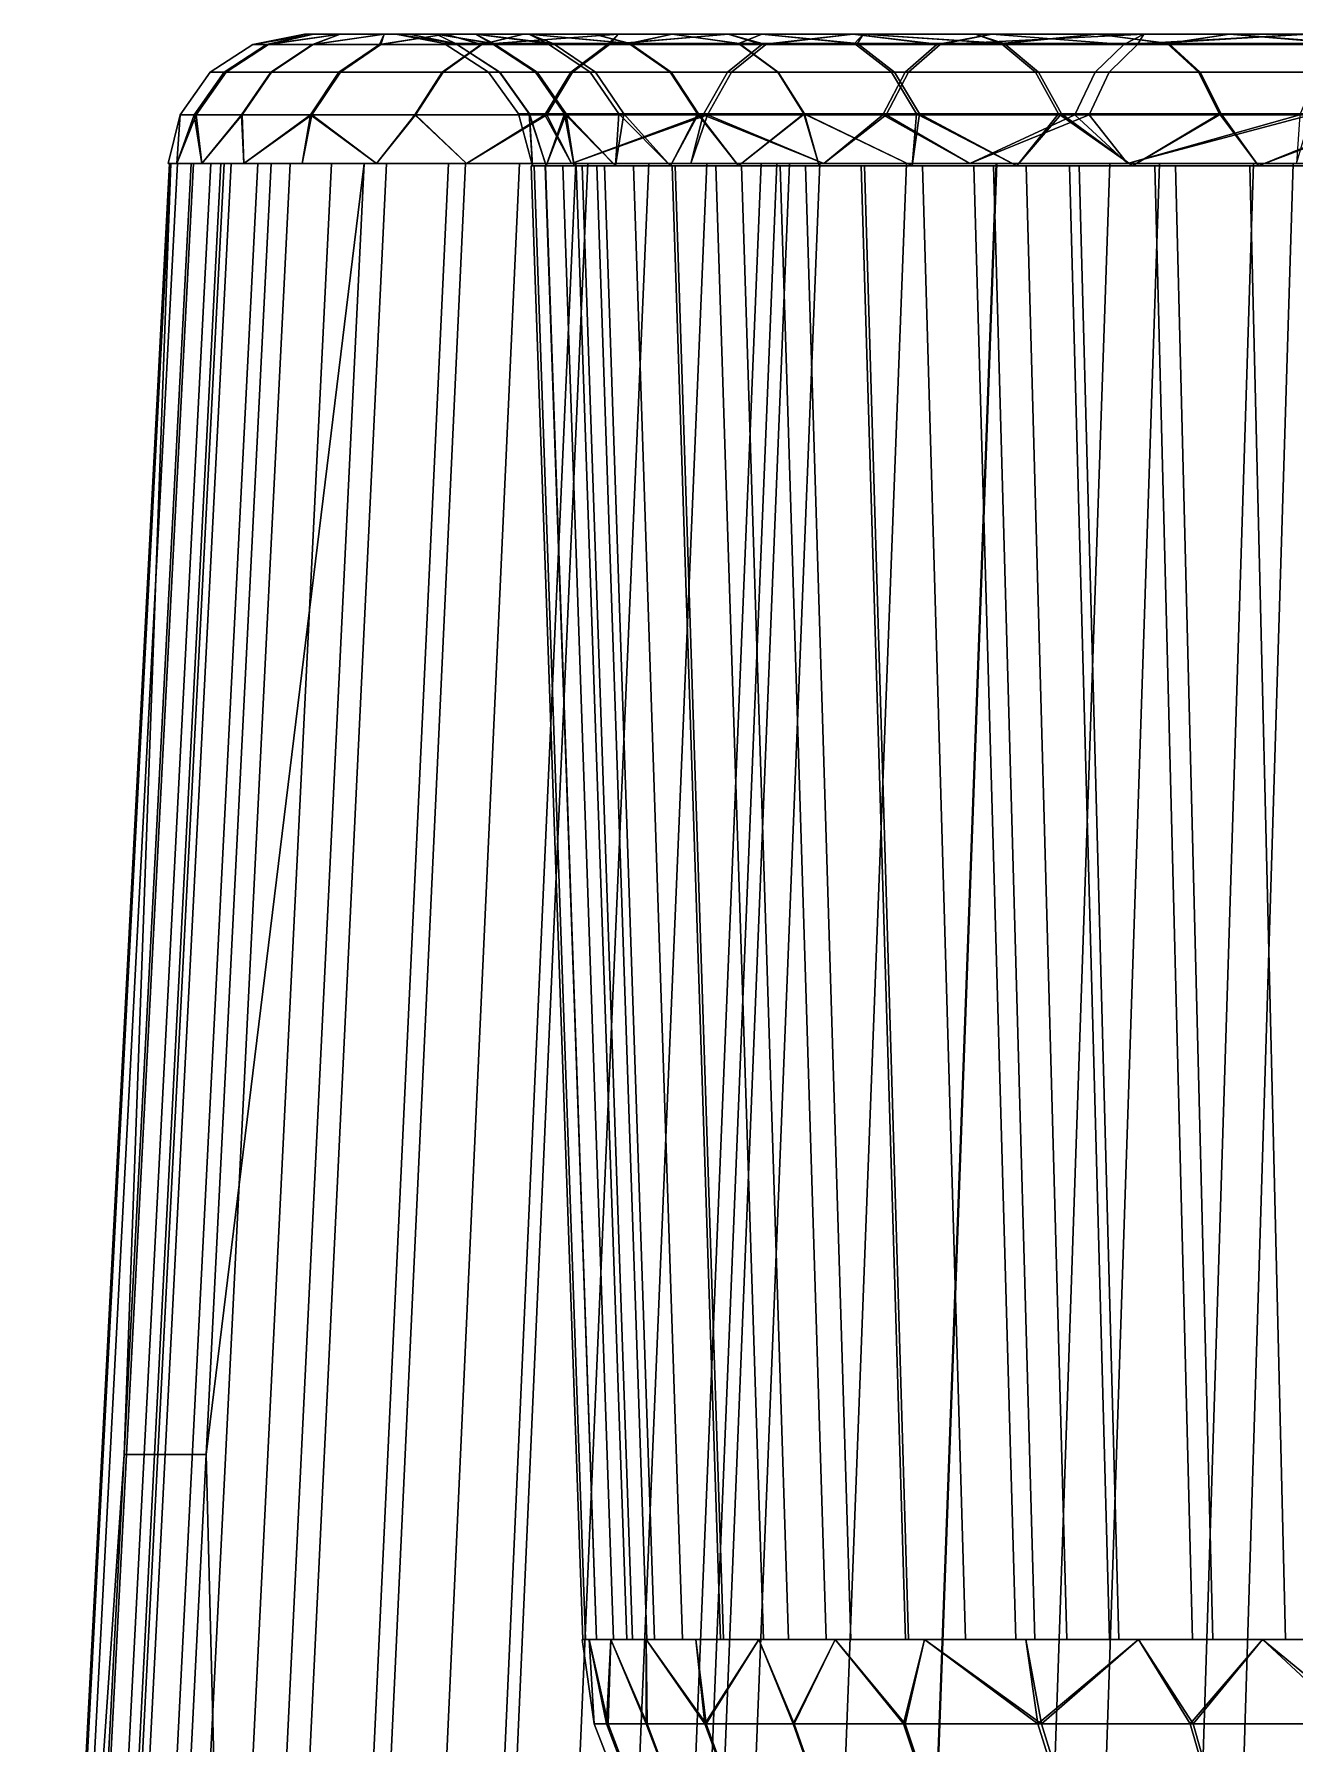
# Model space of a CAD drawing. Extents: x -14.7 to 14.7, y -21.5 to 0.1.
# Drawn here: x -14.72 to -8.26, y -15.63 to -6.87 of the extents above; entities that cross this region are included whole.
import ezdxf

# ---------------------------------------------------------------- set-up
doc = ezdxf.new("R2010")
doc.units = 0
doc.header["$MEASUREMENT"] = 0
doc.layers.add('IGES LEVEL 0', color=9, linetype='CONTINUOUS')

msp = doc.modelspace()

# ---------------------------------------------------------------- linework, layer by layer
at = {"layer": 'IGES LEVEL 0'}
for points in [[(-13.6017, -6.9206, 0.0136), (-13.8201, -7.0627, 0.0138), (-13.7382, -7.0627, 1.5022), (-13.5211, -6.9206, 1.4785)], [(-13.531, -6.9206, -1.3844), (-13.7483, -7.0627, -1.4067), (-13.8201, -7.0627, 0.0138), (-13.6017, -6.9206, 0.0136)], [(-13.2956, -6.9206, -2.8694), (-13.509, -7.0627, -2.9154), (-13.7483, -7.0627, -1.4067), (-13.531, -6.9206, -1.3844)], [(-13.5211, -6.9206, 1.4785), (-13.7382, -7.0627, 1.5022), (-13.5049, -7.0627, 2.9346), (-13.2915, -6.9206, 2.8882)], [(-13.2902, -6.8681, 1.1013), (-13.3357, -6.8681), (-13.6017, -6.9206, 0.0136)], [(-13.3357, -6.8681), (-13.2902, -6.8681, -1.1013), (-13.6017, -6.9206, 0.0136)], [(-13.6017, -6.9206, 0.0136), (-13.5211, -6.9206, 1.4785), (-13.2902, -6.8681, 1.1013)], [(-13.531, -6.9206, -1.3844), (-13.6017, -6.9206, 0.0136), (-13.2902, -6.8681, -1.1013)], [(-13.2902, -6.8681, -1.1013), (-13.1538, -6.8681, -2.195), (-13.531, -6.9206, -1.3844)], [(-13.2956, -6.9206, -2.8694), (-13.531, -6.9206, -1.3844), (-13.1538, -6.8681, -2.195)], [(-13.1538, -6.8681, 2.195), (-13.2902, -6.8681, 1.1013), (-13.5211, -6.9206, 1.4785)], [(-13.5211, -6.9206, 1.4785), (-13.2915, -6.9206, 2.8882), (-13.1538, -6.8681, 2.195)], [(-12.9515, -6.9206, -4.1549), (-13.1595, -7.0627, -4.2216), (-13.509, -7.0627, -2.9154), (-13.2956, -6.9206, -2.8694)], [(-13.2915, -6.9206, 2.8882), (-13.5049, -7.0627, 2.9346), (-13.1518, -7.0627, 4.2454), (-12.944, -6.9206, 4.1783)], [(-13.0014, -6.8681, 2.9675), (-13.2984, -6.8681, 0.9966), (-12.84, -6.8681, 0.9622)], [(-13.2984, -6.8681, 0.9966), (-13.2984, -6.8681, -0.9966), (-12.84, -6.8681, -0.9622)], [(-13.2984, -6.8681, -0.9966), (-13.0014, -6.8681, -2.9675), (-12.84, -6.8681, -0.9622)], [(-12.84, -6.8681, -0.9622), (-12.84, -6.8681, 0.9622), (-13.2984, -6.8681, 0.9966)], [(-13.1538, -6.8681, -2.195), (-12.9277, -6.8681, -3.2737), (-13.2956, -6.9206, -2.8694)], [(-12.9515, -6.9206, -4.1549), (-13.2956, -6.9206, -2.8694), (-12.9277, -6.8681, -3.2737)], [(-12.9277, -6.8681, 3.2737), (-13.1538, -6.8681, 2.195), (-13.2915, -6.9206, 2.8882)], [(-13.2915, -6.9206, 2.8882), (-12.944, -6.9206, 4.1783), (-12.9277, -6.8681, 3.2737)], [(-12.4262, -6.9206, -5.5311), (-12.6258, -7.0627, -5.6199), (-13.1595, -7.0627, -4.2216), (-12.9515, -6.9206, -4.1549)], [(-12.944, -6.9206, 4.1783), (-13.1518, -7.0627, 4.2454), (-12.6305, -7.0627, 5.6094), (-12.4309, -6.9206, 5.5207)], [(-12.4139, -6.8681, 4.8721), (-13.0014, -6.8681, 2.9675), (-12.5532, -6.8681, 2.8652)], [(-13.0014, -6.8681, -2.9675), (-12.4139, -6.8681, -4.8721), (-12.5532, -6.8681, -2.8652)], [(-12.5532, -6.8681, -2.8652), (-12.84, -6.8681, -0.9622), (-13.0014, -6.8681, -2.9675)], [(-12.84, -6.8681, 0.9622), (-12.5532, -6.8681, 2.8652), (-13.0014, -6.8681, 2.9675)], [(-12.9277, -6.8681, -3.2737), (-12.6132, -6.8681, -4.3301), (-12.9515, -6.9206, -4.1549)], [(-12.4262, -6.9206, -5.5311), (-12.9515, -6.9206, -4.1549), (-12.6132, -6.8681, -4.3301)], [(-12.6132, -6.8681, 4.3301), (-12.9277, -6.8681, 3.2737), (-12.944, -6.9206, 4.1783)], [(-12.944, -6.9206, 4.1783), (-12.4309, -6.9206, 5.5207), (-12.6132, -6.8681, 4.3301)], [(-12.7987, -6.8681, -1.4083), (-12.8674, -6.8681, -0.4703), (-12.5618, -6.9166, -1.2098)], [(-12.8674, -6.8681, -0.4703), (-12.8674, -6.8681, 0.4703), (-12.6199, -6.9166, 0.0448)], [(-12.8674, -6.8681, 0.4703), (-12.7987, -6.8681, 1.4083), (-12.5621, -6.9166, 1.2064)], [(-12.5621, -6.9166, 1.2064), (-12.6199, -6.9166, 0.0448), (-12.8674, -6.8681, 0.4703)], [(-12.6199, -6.9166, 0.0448), (-12.5618, -6.9166, -1.2098), (-12.8674, -6.8681, -0.4703)], [(-12.6618, -6.8681, -2.3388), (-12.7987, -6.8681, -1.4083), (-12.5618, -6.9166, -1.2098)], [(-12.7987, -6.8681, 1.4083), (-12.6618, -6.8681, 2.3388), (-12.5621, -6.9166, 1.2064)], [(-12.4573, -6.8681, -3.2568), (-12.6618, -6.8681, -2.3388), (-12.3669, -6.9166, -2.5145)], [(-12.6618, -6.8681, 2.3388), (-12.4573, -6.8681, 3.2568), (-12.3754, -6.9166, 2.4725)], [(-12.3754, -6.9166, 2.4725), (-12.5621, -6.9166, 1.2064), (-12.6618, -6.8681, 2.3388)], [(-12.5618, -6.9166, -1.2098), (-12.3669, -6.9166, -2.5145), (-12.6618, -6.8681, -2.3388)], [(-12.4309, -6.9206, 5.5207), (-12.6305, -7.0627, 5.6094), (-11.9708, -7.0627, 6.9061), (-11.7816, -6.9206, 6.7969)], [(-11.772, -6.9206, -6.8136), (-11.961, -7.0627, -6.923), (-12.6258, -7.0627, -5.6199), (-12.4262, -6.9206, -5.5311)], [(-12.3922, -7.0621, 0.044), (-12.6199, -6.9166, 0.0448), (-12.5621, -6.9166, 1.2064), (-12.3355, -7.0621, 1.1846)], [(-12.3352, -7.0621, -1.1879), (-12.5618, -6.9166, -1.2098), (-12.6199, -6.9166, 0.0448), (-12.3922, -7.0621, 0.044)], [(-12.2125, -6.8681, 5.3569), (-12.6132, -6.8681, 4.3301), (-12.4309, -6.9206, 5.5207)], [(-12.6132, -6.8681, -4.3301), (-12.2125, -6.8681, -5.3569), (-12.4262, -6.9206, -5.5311)], [(-12.3355, -7.0621, 1.1846), (-12.5621, -6.9166, 1.2064), (-12.3754, -6.9166, 2.4725), (-12.1521, -7.0621, 2.4279)], [(-12.1438, -7.0621, -2.4691), (-12.3669, -6.9166, -2.5145), (-12.5618, -6.9166, -1.2098), (-12.3352, -7.0621, -1.1879)], [(-11.9859, -6.8681, -4.7041), (-12.5532, -6.8681, -2.8652), (-12.4139, -6.8681, -4.8721)], [(-12.5532, -6.8681, 2.8652), (-11.9859, -6.8681, 4.7041), (-12.4139, -6.8681, 4.8721)], [(-12.1863, -6.8681, -4.1574), (-12.4573, -6.8681, -3.2568), (-12.0896, -6.9166, -3.62)], [(-12.4573, -6.8681, 3.2568), (-12.1863, -6.8681, 4.1574), (-12.0618, -6.9166, 3.7116)], [(-12.0618, -6.9166, 3.7116), (-12.3754, -6.9166, 2.4725), (-12.4573, -6.8681, 3.2568)], [(-12.3669, -6.9166, -2.5145), (-12.0896, -6.9166, -3.62), (-12.4573, -6.8681, -3.2568)], [(-11.7284, -6.8681, 6.3471), (-12.2125, -6.8681, 5.3569), (-12.4309, -6.9206, 5.5207)], [(-12.4309, -6.9206, 5.5207), (-11.7816, -6.9206, 6.7969), (-11.7284, -6.8681, 6.3471)], [(-12.2125, -6.8681, -5.3569), (-11.7284, -6.8681, -6.3471), (-12.4262, -6.9206, -5.5311)], [(-11.772, -6.9206, -6.8136), (-12.4262, -6.9206, -5.5311), (-11.7284, -6.8681, -6.3471)], [(-11.5491, -6.8681, 6.6679), (-12.4139, -6.8681, 4.8721), (-11.1509, -6.8681, 6.438)], [(-12.4139, -6.8681, -4.8721), (-11.5491, -6.8681, -6.6679), (-11.1509, -6.8681, -6.438)], [(-11.1509, -6.8681, -6.438), (-11.9859, -6.8681, -4.7041), (-12.4139, -6.8681, -4.8721)], [(-11.9859, -6.8681, 4.7041), (-11.1509, -6.8681, 6.438), (-12.4139, -6.8681, 4.8721)], [(-12.1521, -7.0621, 2.4279), (-12.3754, -6.9166, 2.4725), (-12.0618, -6.9166, 3.7116), (-11.8442, -7.0621, 3.6447)], [(-11.8715, -7.0621, -3.5547), (-12.0896, -6.9166, -3.62), (-12.3669, -6.9166, -2.5145), (-12.1438, -7.0621, -2.4691)], [(-11.8504, -6.8681, -5.0359), (-12.1863, -6.8681, -4.1574), (-11.6725, -6.9166, -4.7976)], [(-12.1863, -6.8681, 4.1574), (-11.8504, -6.8681, 5.0359), (-11.6666, -6.9166, 4.8117)], [(-11.6666, -6.9166, 4.8117), (-12.0618, -6.9166, 3.7116), (-12.1863, -6.8681, 4.1574)], [(-12.0896, -6.9166, -3.62), (-11.6725, -6.9166, -4.7976), (-12.1863, -6.8681, -4.1574)], [(-11.4618, -7.0621, -4.711), (-11.6725, -6.9166, -4.7976), (-12.0896, -6.9166, -3.62), (-11.8715, -7.0621, -3.5547)], [(-11.8442, -7.0621, 3.6447), (-12.0618, -6.9166, 3.7116), (-11.6666, -6.9166, 4.8117), (-11.4561, -7.0621, 4.7249)], [(-11.7816, -6.9206, 6.7969), (-11.9708, -7.0627, 6.9061), (-11.1459, -7.0627, 8.1708), (-10.9698, -6.9206, 8.0417)], [(-10.9912, -6.9206, -8.0124), (-11.1677, -7.0627, -8.1411), (-11.961, -7.0627, -6.923), (-11.772, -6.9206, -6.8136)], [(-11.4512, -6.8681, -5.8874), (-11.8504, -6.8681, -5.0359), (-11.6725, -6.9166, -4.7976)], [(-11.8504, -6.8681, 5.0359), (-11.4512, -6.8681, 5.8874), (-11.6666, -6.9166, 4.8117)], [(-11.1642, -6.8681, 7.294), (-11.7284, -6.8681, 6.3471), (-11.7816, -6.9206, 6.7969)], [(-11.7816, -6.9206, 6.7969), (-10.9698, -6.9206, 8.0417), (-11.1642, -6.8681, 7.294)], [(-11.7284, -6.8681, -6.3471), (-11.1642, -6.8681, -7.294), (-11.772, -6.9206, -6.8136)], [(-10.9912, -6.9206, -8.0124), (-11.772, -6.9206, -6.8136), (-11.1642, -6.8681, -7.294)], [(-11.6725, -6.9166, -4.7976), (-11.1077, -6.9166, -5.9902), (-11.4512, -6.8681, -5.8874)], [(-10.9073, -7.0621, -5.8821), (-11.1077, -6.9166, -5.9902), (-11.6725, -6.9166, -4.7976), (-11.4618, -7.0621, -4.711)], [(-11.1099, -6.9166, 5.986), (-11.6666, -6.9166, 4.8117), (-11.4512, -6.8681, 5.8874)], [(-11.4561, -7.0621, 4.7249), (-11.6666, -6.9166, 4.8117), (-11.1099, -6.9166, 5.986), (-10.9095, -7.0621, 5.878)], [(-10.4263, -6.8681, 8.3147), (-11.5491, -6.8681, 6.6679), (-10.0668, -6.8681, 8.028)], [(-11.5491, -6.8681, -6.6679), (-10.4263, -6.8681, -8.3147), (-11.1509, -6.8681, -6.438)], [(-11.1509, -6.8681, 6.438), (-10.0668, -6.8681, 8.028), (-11.5491, -6.8681, 6.6679)], [(-10.9908, -6.8681, -6.7076), (-11.4512, -6.8681, -5.8874), (-11.1077, -6.9166, -5.9902)], [(-11.4512, -6.8681, 5.8874), (-10.9908, -6.8681, 6.7076), (-11.1099, -6.9166, 5.986)], [(-10.0933, -6.9206, -9.1175), (-10.2554, -7.0627, -9.2639), (-11.1677, -7.0627, -8.1411), (-10.9912, -6.9206, -8.0124)], [(-10.5238, -6.8681, 8.191), (-11.1642, -6.8681, 7.294), (-10.9698, -6.9206, 8.0417)], [(-11.1642, -6.8681, -7.294), (-10.5238, -6.8681, -8.191), (-10.9912, -6.9206, -8.0124)], [(-10.0668, -6.8681, -8.028), (-11.1509, -6.8681, -6.438), (-10.4263, -6.8681, -8.3147)], [(-10.9698, -6.9206, 8.0417), (-11.1459, -7.0627, 8.1708), (-10.2387, -7.0627, 9.2824), (-10.0769, -6.9206, 9.1357)], [(-10.4995, -6.9166, 7.0017), (-11.1099, -6.9166, 5.986), (-10.9908, -6.8681, 6.7076)], [(-10.9095, -7.0621, 5.878), (-11.1099, -6.9166, 5.986), (-10.4995, -6.9166, 7.0017), (-10.31, -7.0621, 6.8754)], [(-11.1077, -6.9166, -5.9902), (-10.5151, -6.9166, -6.9782), (-10.9908, -6.8681, -6.7076)], [(-10.3254, -7.0621, -6.8523), (-10.5151, -6.9166, -6.9782), (-11.1077, -6.9166, -5.9902), (-10.9073, -7.0621, -5.8821)], [(-10.0933, -6.9206, -9.1175), (-10.9912, -6.9206, -8.0124), (-10.5238, -6.8681, -8.191)], [(-10.4719, -6.8681, -7.492), (-10.9908, -6.8681, -6.7076), (-10.5151, -6.9166, -6.9782)], [(-10.9908, -6.8681, 6.7076), (-10.4719, -6.8681, 7.492), (-10.4995, -6.9166, 7.0017)], [(-10.9698, -6.9206, 8.0417), (-10.0769, -6.9206, 9.1357), (-10.5238, -6.8681, 8.191)], [(-9.8114, -6.8681, 9.032), (-10.5238, -6.8681, 8.191), (-10.0769, -6.9206, 9.1357)], [(-10.5238, -6.8681, -8.191), (-9.8114, -6.8681, -9.032), (-10.0933, -6.9206, -9.1175)], [(-10.5151, -6.9166, -6.9782), (-9.7638, -6.9166, -7.9958), (-10.4719, -6.8681, -7.492)], [(-9.5876, -7.0621, -7.8515), (-9.7638, -6.9166, -7.9958), (-10.5151, -6.9166, -6.9782), (-10.3254, -7.0621, -6.8523)], [(-9.7482, -6.9166, 8.0147), (-10.4995, -6.9166, 7.0017), (-10.4719, -6.8681, 7.492)], [(-10.31, -7.0621, 6.8754), (-10.4995, -6.9166, 7.0017), (-9.7482, -6.9166, 8.0147), (-9.5723, -7.0621, 7.8701)], [(-9.8971, -6.8681, -8.2364), (-10.4719, -6.8681, -7.492), (-9.7638, -6.9166, -7.9958)], [(-10.4719, -6.8681, 7.492), (-9.8971, -6.8681, 8.2364), (-9.7482, -6.9166, 8.0147)], [(-9.0706, -6.8681, 9.7758), (-10.4263, -6.8681, 8.3147), (-10.0668, -6.8681, 8.028)], [(-10.4263, -6.8681, -8.3147), (-9.0706, -6.8681, -9.7758), (-10.0668, -6.8681, -8.028)], [(-9.1351, -6.9206, -10.0775), (-9.2818, -7.0627, -10.2393), (-10.2554, -7.0627, -9.2639), (-10.0933, -6.9206, -9.1175)], [(-10.0769, -6.9206, 9.1357), (-10.2387, -7.0627, 9.2824), (-9.2093, -7.0627, 10.3045), (-9.0638, -6.9206, 10.1416)], [(-9.1351, -6.9206, -10.0775), (-10.0933, -6.9206, -9.1175), (-9.8114, -6.8681, -9.032)], [(-9.032, -6.8681, 9.8114), (-9.8114, -6.8681, 9.032), (-10.0769, -6.9206, 9.1357)], [(-10.0769, -6.9206, 9.1357), (-9.0638, -6.9206, 10.1416), (-9.032, -6.8681, 9.8114)], [(-8.7579, -6.8681, -9.4388), (-10.0668, -6.8681, -8.028), (-9.0706, -6.8681, -9.7758)], [(-10.0668, -6.8681, 8.028), (-8.7579, -6.8681, 9.4388), (-9.0706, -6.8681, 9.7758)], [(-9.2695, -6.8681, -8.9369), (-9.8971, -6.8681, -8.2364), (-9.7638, -6.9166, -7.9958)], [(-9.8971, -6.8681, 8.2364), (-9.2695, -6.8681, 8.9369), (-9.7482, -6.9166, 8.0147)], [(-9.8114, -6.8681, -9.032), (-9.032, -6.8681, -9.8114), (-9.1351, -6.9206, -10.0775)], [(-9.7638, -6.9166, -7.9958), (-8.9039, -6.9166, -8.9433), (-9.2695, -6.8681, -8.9369)], [(-8.7433, -7.0621, -8.7819), (-8.9039, -6.9166, -8.9433), (-9.7638, -6.9166, -7.9958), (-9.5876, -7.0621, -7.8515)], [(-8.9117, -6.9166, 8.9356), (-9.7482, -6.9166, 8.0147), (-9.2695, -6.8681, 8.9369)], [(-9.5723, -7.0621, 7.8701), (-9.7482, -6.9166, 8.0147), (-8.9117, -6.9166, 8.9356), (-8.7509, -7.0621, 8.7744)], [(-8.0131, -6.9206, -10.9907), (-8.1417, -7.0627, -11.1672), (-9.2818, -7.0627, -10.2393), (-9.1351, -6.9206, -10.0775)], [(-8.5924, -6.8681, -9.5897), (-9.2695, -6.8681, -8.9369), (-8.9039, -6.9166, -8.9433)], [(-9.2695, -6.8681, 8.9369), (-8.5924, -6.8681, 9.5897), (-8.9117, -6.9166, 8.9356)], [(-9.0638, -6.9206, 10.1416), (-9.2093, -7.0627, 10.3045), (-8.0844, -7.0627, 11.2088), (-7.9566, -6.9206, 11.0316)], [(-9.032, -6.8681, -9.8114), (-8.191, -6.8681, -10.5238), (-9.1351, -6.9206, -10.0775)], [(-8.0131, -6.9206, -10.9907), (-9.1351, -6.9206, -10.0775), (-8.191, -6.8681, -10.5238)], [(-7.5123, -6.8681, 11.0185), (-9.0706, -6.8681, 9.7758), (-8.7579, -6.8681, 9.4388)], [(-9.0706, -6.8681, -9.7758), (-7.5123, -6.8681, -11.0185), (-8.7579, -6.8681, -9.4388)], [(-8.191, -6.8681, 10.5238), (-9.032, -6.8681, 9.8114), (-9.0638, -6.9206, 10.1416)], [(-9.0638, -6.9206, 10.1416), (-7.9566, -6.9206, 11.0316), (-8.191, -6.8681, 10.5238)], [(-8.0263, -6.9166, 9.7387), (-8.9117, -6.9166, 8.9356), (-8.5924, -6.8681, 9.5897)], [(-8.7509, -7.0621, 8.7744), (-8.9117, -6.9166, 8.9356), (-8.0263, -6.9166, 9.7387), (-7.8815, -7.0621, 9.5629)], [(-8.9039, -6.9166, -8.9433), (-7.9803, -6.9166, -9.7764), (-8.5924, -6.8681, -9.5897)], [(-7.8363, -7.0621, -9.6), (-7.9803, -6.9166, -9.7764), (-8.9039, -6.9166, -8.9433), (-8.7433, -7.0621, -8.7819)], [(-7.2533, -6.8681, -10.6386), (-8.7579, -6.8681, -9.4388), (-7.5123, -6.8681, -11.0185)], [(-8.7579, -6.8681, 9.4388), (-7.2533, -6.8681, 10.6386), (-7.5123, -6.8681, 11.0185)], [(-7.8695, -6.8681, -10.1913), (-8.5924, -6.8681, -9.5897), (-7.9803, -6.9166, -9.7764)], [(-8.5924, -6.8681, 9.5897), (-7.8695, -6.8681, 10.1913), (-8.0263, -6.9166, 9.7387)], [(-13.8201, -7.0627, 0.0138), (-13.974, -7.2808, 0.0139), (-13.8913, -7.2808, 1.5189), (-13.7382, -7.0627, 1.5022)], [(-13.7483, -7.0627, -1.4067), (-13.9015, -7.2808, -1.4223), (-13.974, -7.2808, 0.0139), (-13.8201, -7.0627, 0.0138)], [(-13.509, -7.0627, -2.9154), (-13.6596, -7.2808, -2.9479), (-13.9015, -7.2808, -1.4223), (-13.7483, -7.0627, -1.4067)], [(-13.7382, -7.0627, 1.5022), (-13.8913, -7.2808, 1.5189), (-13.6554, -7.2808, 2.9673), (-13.5049, -7.0627, 2.9346)], [(-13.1595, -7.0627, -4.2216), (-13.3061, -7.2808, -4.2686), (-13.6596, -7.2808, -2.9479), (-13.509, -7.0627, -2.9154)], [(-13.5049, -7.0627, 2.9346), (-13.6554, -7.2808, 2.9673), (-13.2984, -7.2808, 4.2927), (-13.1518, -7.0627, 4.2454)], [(-12.6258, -7.0627, -5.6199), (-12.7665, -7.2808, -5.6826), (-13.3061, -7.2808, -4.2686), (-13.1595, -7.0627, -4.2216)], [(-13.1518, -7.0627, 4.2454), (-13.2984, -7.2808, 4.2927), (-12.7712, -7.2808, 5.6719), (-12.6305, -7.0627, 5.6094)], [(-12.6305, -7.0627, 5.6094), (-12.7712, -7.2808, 5.6719), (-12.1042, -7.2808, 6.983), (-11.9708, -7.0627, 6.9061)], [(-11.961, -7.0627, -6.923), (-12.0943, -7.2808, -7.0001), (-12.7665, -7.2808, -5.6826), (-12.6258, -7.0627, -5.6199)], [(-12.2393, -7.2771, 0.0435), (-12.3922, -7.0621, 0.044), (-12.3355, -7.0621, 1.1846), (-12.1833, -7.2771, 1.17)], [(-12.183, -7.2771, -1.1733), (-12.3352, -7.0621, -1.1879), (-12.3922, -7.0621, 0.044), (-12.2393, -7.2771, 0.0435)], [(-12.1833, -7.2771, 1.17), (-12.3355, -7.0621, 1.1846), (-12.1521, -7.0621, 2.4279), (-12.0021, -7.2771, 2.3979)], [(-11.9939, -7.2771, -2.4386), (-12.1438, -7.0621, -2.4691), (-12.3352, -7.0621, -1.1879), (-12.183, -7.2771, -1.1733)], [(-12.0021, -7.2771, 2.3979), (-12.1521, -7.0621, 2.4279), (-11.8442, -7.0621, 3.6447), (-11.698, -7.2771, 3.5997)], [(-11.725, -7.2771, -3.5109), (-11.8715, -7.0621, -3.5547), (-12.1438, -7.0621, -2.4691), (-11.9939, -7.2771, -2.4386)], [(-11.9708, -7.0627, 6.9061), (-12.1042, -7.2808, 6.983), (-11.2701, -7.2808, 8.2619), (-11.1459, -7.0627, 8.1708)], [(-11.1677, -7.0627, -8.1411), (-11.2921, -7.2808, -8.2318), (-12.0943, -7.2808, -7.0001), (-11.961, -7.0627, -6.923)], [(-11.3204, -7.2771, -4.6529), (-11.4618, -7.0621, -4.711), (-11.8715, -7.0621, -3.5547), (-11.725, -7.2771, -3.5109)], [(-11.698, -7.2771, 3.5997), (-11.8442, -7.0621, 3.6447), (-11.4561, -7.0621, 4.7249), (-11.3148, -7.2771, 4.6666)], [(-10.7727, -7.2771, -5.8095), (-10.9073, -7.0621, -5.8821), (-11.4618, -7.0621, -4.711), (-11.3204, -7.2771, -4.6529)], [(-11.3148, -7.2771, 4.6666), (-11.4561, -7.0621, 4.7249), (-10.9095, -7.0621, 5.878), (-10.7749, -7.2771, 5.8055)], [(-10.2554, -7.0627, -9.2639), (-10.3697, -7.2808, -9.3672), (-11.2921, -7.2808, -8.2318), (-11.1677, -7.0627, -8.1411)], [(-11.1459, -7.0627, 8.1708), (-11.2701, -7.2808, 8.2619), (-10.3528, -7.2808, 9.3859), (-10.2387, -7.0627, 9.2824)], [(-10.7749, -7.2771, 5.8055), (-10.9095, -7.0621, 5.878), (-10.31, -7.0621, 6.8754), (-10.1828, -7.2771, 6.7905)], [(-10.198, -7.2771, -6.7678), (-10.3254, -7.0621, -6.8523), (-10.9073, -7.0621, -5.8821), (-10.7727, -7.2771, -5.8095)], [(-9.2818, -7.0627, -10.2393), (-9.3852, -7.2808, -10.3534), (-10.3697, -7.2808, -9.3672), (-10.2554, -7.0627, -9.2639)], [(-10.2387, -7.0627, 9.2824), (-10.3528, -7.2808, 9.3859), (-9.312, -7.2808, 10.4193), (-9.2093, -7.0627, 10.3045)], [(-9.4693, -7.2771, -7.7546), (-9.5876, -7.0621, -7.8515), (-10.3254, -7.0621, -6.8523), (-10.198, -7.2771, -6.7678)], [(-10.1828, -7.2771, 6.7905), (-10.31, -7.0621, 6.8754), (-9.5723, -7.0621, 7.8701), (-9.4542, -7.2771, 7.773)], [(-8.6354, -7.2771, -8.6736), (-8.7433, -7.0621, -8.7819), (-9.5876, -7.0621, -7.8515), (-9.4693, -7.2771, -7.7546)], [(-9.4542, -7.2771, 7.773), (-9.5723, -7.0621, 7.8701), (-8.7509, -7.0621, 8.7744), (-8.6429, -7.2771, 8.6661)], [(-8.1417, -7.0627, -11.1672), (-8.2324, -7.2808, -11.2916), (-9.3852, -7.2808, -10.3534), (-9.2818, -7.0627, -10.2393)], [(-9.2093, -7.0627, 10.3045), (-9.312, -7.2808, 10.4193), (-8.1745, -7.2808, 11.3337), (-8.0844, -7.0627, 11.2088)], [(-8.6429, -7.2771, 8.6661), (-8.7509, -7.0621, 8.7744), (-7.8815, -7.0621, 9.5629), (-7.7842, -7.2771, 9.4449)], [(-7.7396, -7.2771, -9.4815), (-7.8363, -7.0621, -9.6), (-8.7433, -7.0621, -8.7819), (-8.6354, -7.2771, -8.6736)], [(-13.9915, -7.5314, -1.1012), (-14.0348, -7.5314), (-13.974, -7.2808, 0.0139)], [(-14.0348, -7.5314), (-13.9915, -7.5314, 1.1012), (-13.974, -7.2808, 0.0139)], [(-13.862, -7.5314, -2.1955), (-13.9915, -7.5314, -1.1012), (-13.9015, -7.2808, -1.4223)], [(-13.9915, -7.5314, 1.1012), (-13.862, -7.5314, 2.1955), (-13.8913, -7.2808, 1.5189)], [(-13.8913, -7.2808, 1.5189), (-13.974, -7.2808, 0.0139), (-13.9915, -7.5314, 1.1012)], [(-13.974, -7.2808, 0.0139), (-13.9015, -7.2808, -1.4223), (-13.9915, -7.5314, -1.1012)], [(-13.9015, -7.2808, -1.4223), (-13.6596, -7.2808, -2.9479), (-13.862, -7.5314, -2.1955)], [(-13.6554, -7.2808, 2.9673), (-13.8913, -7.2808, 1.5189), (-13.862, -7.5314, 2.1955)], [(-13.647, -7.5314, -3.2764), (-13.862, -7.5314, -2.1955), (-13.6596, -7.2808, -2.9479)], [(-13.862, -7.5314, 2.1955), (-13.647, -7.5314, 3.2764), (-13.6554, -7.2808, 2.9673)], [(-13.6596, -7.2808, -2.9479), (-13.3061, -7.2808, -4.2686), (-13.647, -7.5314, -3.2764)], [(-13.2984, -7.2808, 4.2927), (-13.6554, -7.2808, 2.9673), (-13.647, -7.5314, 3.2764)], [(-13.3479, -7.5314, -4.337), (-13.647, -7.5314, -3.2764), (-13.3061, -7.2808, -4.2686)], [(-13.647, -7.5314, 3.2764), (-13.3479, -7.5314, 4.337), (-13.2984, -7.2808, 4.2927)], [(-12.9664, -7.5314, -5.3709), (-13.3479, -7.5314, -4.337), (-13.3061, -7.2808, -4.2686)], [(-13.3479, -7.5314, 4.337), (-12.9664, -7.5314, 5.3709), (-13.2984, -7.2808, 4.2927)], [(-13.3061, -7.2808, -4.2686), (-12.7665, -7.2808, -5.6826), (-12.9664, -7.5314, -5.3709)], [(-12.7712, -7.2808, 5.6719), (-13.2984, -7.2808, 4.2927), (-12.9664, -7.5314, 5.3709)], [(-12.5051, -7.5314, -6.3717), (-12.9664, -7.5314, -5.3709), (-12.7665, -7.2808, -5.6826)], [(-12.9664, -7.5314, 5.3709), (-12.5051, -7.5314, 6.3717), (-12.7712, -7.2808, 5.6719)], [(-12.1042, -7.2808, 6.983), (-12.7712, -7.2808, 5.6719), (-12.5051, -7.5314, 6.3717)], [(-12.7665, -7.2808, -5.6826), (-12.0943, -7.2808, -7.0001), (-12.5051, -7.5314, -6.3717)], [(-11.9666, -7.5314, -7.3331), (-12.5051, -7.5314, -6.3717), (-12.0943, -7.2808, -7.0001)], [(-12.5051, -7.5314, 6.3717), (-11.9666, -7.5314, 7.3331), (-12.1042, -7.2808, 6.983)], [(-12.1675, -7.5437, 0.4664), (-12.1675, -7.5437, -0.4664), (-12.2393, -7.2771, 0.0435)], [(-12.2393, -7.2771, 0.0435), (-12.1833, -7.2771, 1.17), (-12.1675, -7.5437, 0.4664)], [(-12.183, -7.2771, -1.1733), (-12.2393, -7.2771, 0.0435), (-12.1675, -7.5437, -0.4664)], [(-12.0961, -7.5437, 1.3964), (-12.1675, -7.5437, 0.4664), (-12.1833, -7.2771, 1.17)], [(-12.1833, -7.2771, 1.17), (-12.0021, -7.2771, 2.3979), (-12.0961, -7.5437, 1.3964)], [(-12.1675, -7.5437, -0.4664), (-12.0961, -7.5437, -1.3964), (-12.183, -7.2771, -1.1733)], [(-11.9939, -7.2771, -2.4386), (-12.183, -7.2771, -1.1733), (-12.0961, -7.5437, -1.3964)], [(-11.2701, -7.2808, 8.2619), (-12.1042, -7.2808, 6.983), (-11.9666, -7.5314, 7.3331)], [(-11.9537, -7.5437, 2.3183), (-12.0961, -7.5437, 1.3964), (-12.0021, -7.2771, 2.3979)], [(-12.0961, -7.5437, -1.3964), (-11.9537, -7.5437, -2.3183), (-11.9939, -7.2771, -2.4386)], [(-12.0943, -7.2808, -7.0001), (-11.2921, -7.2808, -8.2318), (-11.9666, -7.5314, -7.3331)], [(-11.7411, -7.5437, 3.2265), (-11.9537, -7.5437, 2.3183), (-12.0021, -7.2771, 2.3979)], [(-12.0021, -7.2771, 2.3979), (-11.698, -7.2771, 3.5997), (-11.7411, -7.5437, 3.2265)], [(-11.9537, -7.5437, -2.3183), (-11.7411, -7.5437, -3.2265), (-11.9939, -7.2771, -2.4386)], [(-11.725, -7.2771, -3.5109), (-11.9939, -7.2771, -2.4386), (-11.7411, -7.5437, -3.2265)], [(-11.3544, -7.5314, -8.2494), (-11.9666, -7.5314, -7.3331), (-11.2921, -7.2808, -8.2318)], [(-11.9666, -7.5314, 7.3331), (-11.3544, -7.5314, 8.2494), (-11.2701, -7.2808, 8.2619)], [(-11.4597, -7.5437, 4.1158), (-11.7411, -7.5437, 3.2265), (-11.698, -7.2771, 3.5997)], [(-11.7411, -7.5437, -3.2265), (-11.4597, -7.5437, -4.1158), (-11.725, -7.2771, -3.5109)], [(-11.3204, -7.2771, -4.6529), (-11.725, -7.2771, -3.5109), (-11.4597, -7.5437, -4.1158)], [(-11.698, -7.2771, 3.5997), (-11.3148, -7.2771, 4.6666), (-11.4597, -7.5437, 4.1158)], [(-11.111, -7.5437, 4.981), (-11.4597, -7.5437, 4.1158), (-11.3148, -7.2771, 4.6666)], [(-11.4597, -7.5437, -4.1158), (-11.111, -7.5437, -4.981), (-11.3204, -7.2771, -4.6529)], [(-10.6721, -7.5314, -9.1149), (-11.3544, -7.5314, -8.2494), (-11.2921, -7.2808, -8.2318)], [(-11.3544, -7.5314, 8.2494), (-10.6721, -7.5314, 9.1149), (-11.2701, -7.2808, 8.2619)], [(-10.7727, -7.2771, -5.8095), (-11.3204, -7.2771, -4.6529), (-11.111, -7.5437, -4.981)], [(-11.3148, -7.2771, 4.6666), (-10.7749, -7.2771, 5.8055), (-11.111, -7.5437, 4.981)], [(-11.2921, -7.2808, -8.2318), (-10.3697, -7.2808, -9.3672), (-10.6721, -7.5314, -9.1149)], [(-10.3528, -7.2808, 9.3859), (-11.2701, -7.2808, 8.2619), (-10.6721, -7.5314, 9.1149)], [(-10.6971, -7.5437, 5.8169), (-11.111, -7.5437, 4.981), (-10.7749, -7.2771, 5.8055)], [(-11.111, -7.5437, -4.981), (-10.6971, -7.5437, -5.8169), (-10.7727, -7.2771, -5.8095)], [(-10.2205, -7.5437, 6.6187), (-10.6971, -7.5437, 5.8169), (-10.7749, -7.2771, 5.8055)], [(-10.7749, -7.2771, 5.8055), (-10.1828, -7.2771, 6.7905), (-10.2205, -7.5437, 6.6187)], [(-10.6971, -7.5437, -5.8169), (-10.2205, -7.5437, -6.6187), (-10.7727, -7.2771, -5.8095)], [(-10.198, -7.2771, -6.7678), (-10.7727, -7.2771, -5.8095), (-10.2205, -7.5437, -6.6187)], [(-9.9241, -7.5314, -9.9241), (-10.6721, -7.5314, -9.1149), (-10.3697, -7.2808, -9.3672)], [(-10.6721, -7.5314, 9.1149), (-9.9241, -7.5314, 9.9241), (-10.3528, -7.2808, 9.3859)], [(-10.3697, -7.2808, -9.3672), (-9.3852, -7.2808, -10.3534), (-9.9241, -7.5314, -9.9241)], [(-9.312, -7.2808, 10.4193), (-10.3528, -7.2808, 9.3859), (-9.9241, -7.5314, 9.9241)], [(-9.6838, -7.5437, 7.3816), (-10.2205, -7.5437, 6.6187), (-10.1828, -7.2771, 6.7905)], [(-10.2205, -7.5437, -6.6187), (-9.6838, -7.5437, -7.3816), (-10.198, -7.2771, -6.7678)], [(-9.4693, -7.2771, -7.7546), (-10.198, -7.2771, -6.7678), (-9.6838, -7.5437, -7.3816)], [(-10.1828, -7.2771, 6.7905), (-9.4542, -7.2771, 7.773), (-9.6838, -7.5437, 7.3816)], [(-9.1149, -7.5314, -10.6721), (-9.9241, -7.5314, -9.9241), (-9.3852, -7.2808, -10.3534)], [(-9.9241, -7.5314, 9.9241), (-9.1149, -7.5314, 10.6721), (-9.312, -7.2808, 10.4193)], [(-9.0903, -7.5437, 8.1013), (-9.6838, -7.5437, 7.3816), (-9.4542, -7.2771, 7.773)], [(-9.6838, -7.5437, -7.3816), (-9.0903, -7.5437, -8.1013), (-9.4693, -7.2771, -7.7546)], [(-8.6354, -7.2771, -8.6736), (-9.4693, -7.2771, -7.7546), (-9.0903, -7.5437, -8.1013)], [(-9.4542, -7.2771, 7.773), (-8.6429, -7.2771, 8.6661), (-9.0903, -7.5437, 8.1013)], [(-9.3852, -7.2808, -10.3534), (-8.2324, -7.2808, -11.2916), (-9.1149, -7.5314, -10.6721)], [(-8.1745, -7.2808, 11.3337), (-9.312, -7.2808, 10.4193), (-9.1149, -7.5314, 10.6721)], [(-8.2494, -7.5314, -11.3544), (-9.1149, -7.5314, -10.6721), (-8.2324, -7.2808, -11.2916)], [(-9.1149, -7.5314, 10.6721), (-8.2494, -7.5314, 11.3544), (-8.1745, -7.2808, 11.3337)], [(-8.4435, -7.5437, 8.7734), (-9.0903, -7.5437, 8.1013), (-8.6429, -7.2771, 8.6661)], [(-9.0903, -7.5437, -8.1013), (-8.4435, -7.5437, -8.7734), (-8.6354, -7.2771, -8.6736)], [(-8.6429, -7.2771, 8.6661), (-7.7842, -7.2771, 9.4449), (-8.4435, -7.5437, 8.7734)], [(-7.7396, -7.2771, -9.4815), (-8.6354, -7.2771, -8.6736), (-8.4435, -7.5437, -8.7734)], [(-7.7471, -7.5437, 9.394), (-8.4435, -7.5437, 8.7734), (-7.7842, -7.2771, 9.4449)], [(-8.4435, -7.5437, -8.7734), (-7.7471, -7.5437, -9.394), (-7.7396, -7.2771, -9.4815)], [(-14.7226, -20.7685, -0.4173), (-14.0291, -7.5314, -0.3976), (-14.0226, -7.5314, 0.5852), (-14.7157, -20.7685, 0.6141)], [(-14.6788, -20.7685, -1.2094), (-13.9874, -7.5314, -1.1524), (-14.0291, -7.5314, -0.3976), (-14.7226, -20.7685, -0.4173)], [(-14.7157, -20.7685, 0.6141), (-14.0226, -7.5314, 0.5852), (-14.2606, -14.15, 1.8615)], [(-14.5924, -20.7685, -1.9977), (-13.9051, -7.5314, -1.9036), (-13.9874, -7.5314, -1.1524), (-14.6788, -20.7685, -1.2094)], [(-14.4996, -20.7685, -2.5867), (-13.8166, -7.5314, -2.4649), (-13.9051, -7.5314, -1.9036), (-14.5924, -20.7685, -1.9977)], [(-14.4455, -20.7685, -2.8734), (-13.7651, -7.5314, -2.738), (-13.8166, -7.5314, -2.4649), (-14.4996, -20.7685, -2.5867)], [(-14.3895, -20.7685, -3.142), (-13.7117, -7.5314, -2.994), (-13.7651, -7.5314, -2.738), (-14.4455, -20.7685, -2.8734)], [(-14.2473, -20.7685, -3.7338), (-13.5763, -7.5314, -3.558), (-13.7117, -7.5314, -2.994), (-14.3895, -20.7685, -3.142)], [(-14.2606, -14.15, 1.8615), (-13.9167, -7.5314, 1.8166), (-13.7481, -7.5314, 2.8221), (-14.0879, -14.15, 2.8918)], [(-14.0226, -7.5314, 0.5852), (-13.9167, -7.5314, 1.8166), (-14.2606, -14.15, 1.8615)], [(-14.072, -20.7685, -4.3483), (-13.4092, -7.5314, -4.1435), (-13.5763, -7.5314, -3.558), (-14.2473, -20.7685, -3.7338)], [(-14.0879, -14.15, 2.8918), (-13.7481, -7.5314, 2.8221), (-13.507, -7.5314, 3.8127), (-13.8408, -14.15, 3.9069)], [(-13.8509, -20.7685, -5.0081), (-13.1985, -7.5314, -4.7722), (-13.4092, -7.5314, -4.1435), (-14.072, -20.7685, -4.3483)], [(-13.5541, -20.7685, -5.7633), (-12.9157, -7.5314, -5.4918), (-13.1985, -7.5314, -4.7722), (-13.8509, -20.7685, -5.0081)], [(-13.8408, -14.15, 3.9069), (-13.507, -7.5314, 3.8127), (-13.0305, -7.5314, 5.2134)], [(-13.0305, -7.5314, 5.2134), (-13.6746, -20.7685, 5.4711), (-13.8408, -14.15, 3.9069)], [(-13.6746, -20.7685, 5.4711), (-13.0305, -7.5314, 5.2134), (-12.5976, -7.5314, 6.1867), (-13.2203, -20.7685, 6.4925)], [(-13.1297, -20.7685, -6.6737), (-12.5113, -7.5314, -6.3594), (-12.9157, -7.5314, -5.4918), (-13.5541, -20.7685, -5.7633)], [(-13.2203, -20.7685, 6.4925), (-12.5976, -7.5314, 6.1867), (-12.2338, -7.5314, 6.8781), (-12.8386, -20.7685, 7.218)], [(-12.536, -20.7685, -7.7316), (-11.9455, -7.5314, -7.3674), (-12.5113, -7.5314, -6.3594), (-13.1297, -20.7685, -6.6737)], [(-12.8386, -20.7685, 7.218), (-12.2338, -7.5314, 6.8781), (-11.884, -7.5314, 7.4663), (-12.4714, -20.7685, 7.8353)], [(-11.4529, -20.7685, -9.2607), (-10.9134, -7.5314, -8.8245), (-11.9455, -7.5314, -7.3674), (-12.536, -20.7685, -7.7316)], [(-12.4714, -20.7685, 7.8353), (-11.884, -7.5314, 7.4663), (-11.5711, -7.5314, 7.9426), (-12.143, -20.7685, 8.3352)], [(-12.143, -20.7685, 8.3352), (-11.5711, -7.5314, 7.9426), (-11.2727, -7.5314, 8.3607), (-11.8299, -20.7685, 8.774)], [(-11.8299, -20.7685, 8.774), (-11.2727, -7.5314, 8.3607), (-10.9939, -7.5314, 8.7241), (-11.5373, -20.7685, 9.1553)], [(-11.5373, -20.7685, 9.1553), (-10.9939, -7.5314, 8.7241), (-10.849, -7.5314, 8.9036), (-11.3853, -20.7685, 9.3437)], [(-10.2726, -20.7685, -10.5547), (-9.7888, -7.5314, -10.0576), (-10.9134, -7.5314, -8.8245), (-11.4529, -20.7685, -9.2607)], [(-11.3853, -20.7685, 9.3437), (-10.849, -7.5314, 8.9036), (-10.6941, -7.5314, 9.089), (-11.2227, -20.7685, 9.5383)], [(-11.2227, -20.7685, 9.5383), (-10.6941, -7.5314, 9.089), (-10.2487, -7.5314, 9.5885), (-10.7552, -20.7685, 10.0625)], [(-10.7552, -20.7685, 10.0625), (-10.2487, -7.5314, 9.5885), (-9.7853, -7.5314, 10.0609), (-10.269, -20.7685, 10.5582)], [(-9.3933, -20.7685, -11.3444), (-8.9508, -7.5314, -10.8101), (-9.7888, -7.5314, -10.0576), (-10.2726, -20.7685, -10.5547)], [(-10.269, -20.7685, 10.5582), (-9.7853, -7.5314, 10.0609), (-9.2055, -7.5314, 10.594), (-9.6605, -20.7685, 11.1177)], [(-9.6605, -20.7685, 11.1177), (-9.2055, -7.5314, 10.594), (-8.4689, -7.5314, 11.1916), (-8.8875, -20.7685, 11.7448)], [(-8.674, -20.7685, -11.9033), (-8.2655, -7.5314, -11.3427), (-8.9508, -7.5314, -10.8101), (-9.3933, -20.7685, -11.3444)], [(-8.8875, -20.7685, 11.7448), (-8.4689, -7.5314, 11.1916), (-7.3665, -7.5314, 11.9461), (-7.7306, -20.7685, 12.5366)], [(-8.0234, -20.7685, -12.3513), (-7.6454, -7.5314, -11.7695), (-8.2655, -7.5314, -11.3427), (-8.674, -20.7685, -11.9033)], [(-12.1732, -7.5437, -0.2806), (-11.9094, -15.098, -0.2745), (-11.8388, -15.098, -1.3243), (-12.1009, -7.5437, -1.3536)], [(-12.1589, -7.5437, 0.6533), (-11.8954, -15.098, 0.6391), (-11.9094, -15.098, -0.2745), (-12.1732, -7.5437, -0.2806)], [(-12.1013, -7.5437, 1.3504), (-11.8391, -15.098, 1.3212), (-11.8954, -15.098, 0.6391), (-12.1589, -7.5437, 0.6533)], [(-12.0119, -7.5437, 1.9948), (-11.7517, -15.098, 1.9516), (-11.8391, -15.098, 1.3212), (-12.1013, -7.5437, 1.3504)], [(-12.1009, -7.5437, -1.3536), (-11.8388, -15.098, -1.3243), (-11.581, -15.098, -2.7911), (-11.8375, -7.5437, -2.8529)], [(-11.9424, -7.5437, 2.3755), (-11.6837, -15.098, 2.324), (-11.7517, -15.098, 1.9516), (-12.0119, -7.5437, 1.9948)], [(-11.9129, -7.5437, 2.5196), (-11.6548, -15.098, 2.465), (-11.6837, -15.098, 2.324), (-11.9424, -7.5437, 2.3755)], [(-11.7974, -7.5437, 3.0144), (-11.5418, -15.098, 2.9491), (-11.6548, -15.098, 2.465), (-11.9129, -7.5437, 2.5196)], [(-11.8375, -7.5437, -2.8529), (-11.581, -15.098, -2.7911), (-11.1869, -15.098, -4.0942), (-11.4347, -7.5437, -4.1849)], [(-11.6498, -7.5437, 3.5421), (-11.3974, -15.098, 3.4653), (-11.5418, -15.098, 2.9491), (-11.7974, -7.5437, 3.0144)], [(-11.4509, -7.5437, 4.1403), (-11.2028, -15.098, 4.0506), (-11.3974, -15.098, 3.4653), (-11.6498, -7.5437, 3.5421)], [(-11.2261, -7.5437, 4.7158), (-10.9829, -15.098, 4.6136), (-11.2028, -15.098, 4.0506), (-11.4509, -7.5437, 4.1403)], [(-11.4347, -7.5437, -4.1849), (-11.1869, -15.098, -4.0942), (-10.8545, -15.098, -4.9082), (-11.0949, -7.5437, -5.0169)], [(-10.8976, -7.5437, 5.4321), (-10.6615, -15.098, 5.3145), (-10.9829, -15.098, 4.6136), (-11.2261, -7.5437, 4.7158)], [(-11.0949, -7.5437, -5.0169), (-10.8545, -15.098, -4.9082), (-10.5339, -15.098, -5.563), (-10.7672, -7.5437, -5.6862)], [(-10.4813, -7.5437, 6.1973), (-10.2543, -15.098, 6.063), (-10.6615, -15.098, 5.3145), (-10.8976, -7.5437, 5.4321)], [(-10.7672, -7.5437, -5.6862), (-10.5339, -15.098, -5.563), (-10.2382, -15.098, -6.0902), (-10.4649, -7.5437, -6.225)], [(-9.8036, -7.5437, 7.2218), (-9.5912, -15.098, 7.0653), (-10.2543, -15.098, 6.063), (-10.4813, -7.5437, 6.1973)], [(-10.4649, -7.5437, -6.225), (-10.2382, -15.098, -6.0902), (-9.9462, -15.098, -6.5561), (-10.1665, -7.5437, -6.7013)], [(-10.1665, -7.5437, -6.7013), (-9.9462, -15.098, -6.5561), (-9.6888, -15.098, -6.9309), (-9.9034, -7.5437, -7.0844)], [(-9.9034, -7.5437, -7.0844), (-9.6888, -15.098, -6.9309), (-9.4259, -15.098, -7.2844), (-9.6347, -7.5437, -7.4457)], [(-8.8693, -7.5437, 8.3427), (-8.6772, -15.098, 8.1619), (-9.5912, -15.098, 7.0653), (-9.8036, -7.5437, 7.2218)], [(-9.6347, -7.5437, -7.4457), (-9.4259, -15.098, -7.2844), (-9.2086, -15.098, -7.5573), (-9.4125, -7.5437, -7.7246)], [(-9.4125, -7.5437, -7.7246), (-9.2086, -15.098, -7.5573), (-9.1605, -15.098, -7.6154), (-9.3634, -7.5437, -7.7841)], [(-9.3634, -7.5437, -7.7841), (-9.1605, -15.098, -7.6154), (-8.7815, -15.098, -8.0495), (-8.976, -7.5437, -8.2278)], [(-8.976, -7.5437, -8.2278), (-8.7815, -15.098, -8.0495), (-8.3047, -15.098, -8.5406), (-8.4886, -7.5437, -8.7297)], [(-8.002, -7.5437, 9.1778), (-7.8286, -15.098, 8.979), (-8.6772, -15.098, 8.1619), (-8.8693, -7.5437, 8.3427)], [(-8.4886, -7.5437, -8.7297), (-8.3047, -15.098, -8.5406), (-7.7275, -15.098, -9.0662), (-7.8986, -7.5437, -9.267)], [(-14.2606, -14.15, 1.8615), (-14.6046, -20.7685, 1.9064), (-14.7157, -20.7685, 0.6141)], [(-14.6046, -20.7685, 1.9064), (-14.2606, -14.15, 1.8615), (-14.0879, -14.15, 2.8918), (-14.4277, -20.7685, 2.9616)], [(-14.4277, -20.7685, 2.9616), (-14.0879, -14.15, 2.8918), (-13.8408, -14.15, 3.9069), (-14.1746, -20.7685, 4.0011)], [(-13.6746, -20.7685, 5.4711), (-14.1746, -20.7685, 4.0011), (-13.8408, -14.15, 3.9069)], [(-11.8759, -15.098, 0.9347), (-11.9126, -15.098), (-11.8499, -15.53, 0.0118)], [(-11.9126, -15.098), (-11.8759, -15.098, -0.9347), (-11.8499, -15.53, 0.0118)], [(-11.7659, -15.098, 1.8635), (-11.8759, -15.098, 0.9347), (-11.7797, -15.53, 1.288)], [(-11.8759, -15.098, -0.9347), (-11.7659, -15.098, -1.8635), (-11.7883, -15.53, -1.2061)], [(-11.8499, -15.53, 0.0118), (-11.7797, -15.53, 1.288), (-11.8759, -15.098, 0.9347)], [(-11.7883, -15.53, -1.2061), (-11.8499, -15.53, 0.0118), (-11.8759, -15.098, -0.9347)], [(-11.5832, -15.53, -2.4998), (-11.7883, -15.53, -1.2061), (-11.7659, -15.098, -1.8635)], [(-11.7797, -15.53, 1.288), (-11.5796, -15.53, 2.5162), (-11.7659, -15.098, 1.8635)], [(-11.5835, -15.098, 2.7809), (-11.7659, -15.098, 1.8635), (-11.5796, -15.53, 2.5162)], [(-11.7659, -15.098, -1.8635), (-11.5835, -15.098, -2.7809), (-11.5832, -15.53, -2.4998)], [(-11.3296, -15.098, 3.6812), (-11.5835, -15.098, 2.7809), (-11.2769, -15.53, 3.6401)], [(-11.5835, -15.098, -2.7809), (-11.3296, -15.098, -3.6812), (-11.2835, -15.53, -3.6198)], [(-11.5796, -15.53, 2.5162), (-11.2769, -15.53, 3.6401), (-11.5835, -15.098, 2.7809)], [(-11.2835, -15.53, -3.6198), (-11.5832, -15.53, -2.4998), (-11.5835, -15.098, -2.7809)], [(-11.0058, -15.098, 4.5588), (-11.3296, -15.098, 3.6812), (-11.2769, -15.53, 3.6401)], [(-11.3296, -15.098, -3.6812), (-11.0058, -15.098, -4.5588), (-11.2835, -15.53, -3.6198)], [(-10.8258, -15.53, -4.8188), (-11.2835, -15.53, -3.6198), (-11.0058, -15.098, -4.5588)], [(-11.2769, -15.53, 3.6401), (-10.8299, -15.53, 4.8097), (-11.0058, -15.098, 4.5588)], [(-10.6142, -15.098, 5.4082), (-11.0058, -15.098, 4.5588), (-10.8299, -15.53, 4.8097)], [(-11.0058, -15.098, -4.5588), (-10.6142, -15.098, -5.4082), (-10.8258, -15.53, -4.8188)], [(-10.8299, -15.53, 4.8097), (-10.2642, -15.53, 5.9215), (-10.6142, -15.098, 5.4082)], [(-10.2559, -15.53, -5.936), (-10.8258, -15.53, -4.8188), (-10.6142, -15.098, -5.4082)], [(-10.1572, -15.098, 6.2243), (-10.6142, -15.098, 5.4082), (-10.2642, -15.53, 5.9215)], [(-10.6142, -15.098, -5.4082), (-10.1572, -15.098, -6.2243), (-10.2559, -15.53, -5.936)], [(-10.2642, -15.53, 5.9215), (-9.557, -15.53, 7.006), (-10.1572, -15.098, 6.2243)], [(-9.5756, -15.53, -6.9805), (-10.2559, -15.53, -5.936), (-10.1572, -15.098, -6.2243)], [(-9.6375, -15.098, 7.0021), (-10.1572, -15.098, 6.2243), (-9.557, -15.53, 7.006)], [(-10.1572, -15.098, -6.2243), (-9.6375, -15.098, -7.0021), (-9.5756, -15.53, -6.9805)], [(-9.0584, -15.098, 7.7366), (-9.6375, -15.098, 7.0021), (-9.557, -15.53, 7.006)], [(-9.6375, -15.098, -7.0021), (-9.0584, -15.098, -7.7366), (-9.5756, -15.53, -6.9805)], [(-8.7934, -15.53, -7.9433), (-9.5756, -15.53, -6.9805), (-9.0584, -15.098, -7.7366)], [(-9.557, -15.53, 7.006), (-8.7791, -15.53, 7.9591), (-9.0584, -15.098, 7.7366)], [(-8.4235, -15.098, 8.4235), (-9.0584, -15.098, 7.7366), (-8.7791, -15.53, 7.9591)], [(-9.0584, -15.098, -7.7366), (-8.4235, -15.098, -8.4235), (-8.7934, -15.53, -7.9433)], [(-7.9586, -15.53, -8.7796), (-8.7934, -15.53, -7.9433), (-8.4235, -15.098, -8.4235)], [(-8.7791, -15.53, 7.9591), (-7.8964, -15.53, 8.8355), (-8.4235, -15.098, 8.4235)], [(-7.7366, -15.098, 9.0584), (-8.4235, -15.098, 8.4235), (-7.8964, -15.53, 8.8355)], [(-8.4235, -15.098, -8.4235), (-7.7366, -15.098, -9.0584), (-7.9586, -15.53, -8.7796)], [(-11.8499, -15.53, 0.0118), (-11.6852, -15.9567, 0.0116), (-11.616, -15.9567, 1.2701), (-11.7797, -15.53, 1.288)], [(-11.7883, -15.53, -1.2061), (-11.6245, -15.9567, -1.1894), (-11.6852, -15.9567, 0.0116), (-11.8499, -15.53, 0.0118)], [(-11.5832, -15.53, -2.4998), (-11.4223, -15.9567, -2.4651), (-11.6245, -15.9567, -1.1894), (-11.7883, -15.53, -1.2061)], [(-11.7797, -15.53, 1.288), (-11.616, -15.9567, 1.2701), (-11.4187, -15.9567, 2.4813), (-11.5796, -15.53, 2.5162)], [(-11.2835, -15.53, -3.6198), (-11.1267, -15.9567, -3.5695), (-11.4223, -15.9567, -2.4651), (-11.5832, -15.53, -2.4998)], [(-11.5796, -15.53, 2.5162), (-11.4187, -15.9567, 2.4813), (-11.1202, -15.9567, 3.5896), (-11.2769, -15.53, 3.6401)], [(-10.8258, -15.53, -4.8188), (-10.6754, -15.9567, -4.7518), (-11.1267, -15.9567, -3.5695), (-11.2835, -15.53, -3.6198)], [(-11.2769, -15.53, 3.6401), (-11.1202, -15.9567, 3.5896), (-10.6794, -15.9567, 4.7429), (-10.8299, -15.53, 4.8097)], [(-10.8299, -15.53, 4.8097), (-10.6794, -15.9567, 4.7429), (-10.1216, -15.9567, 5.8393), (-10.2642, -15.53, 5.9215)], [(-10.2559, -15.53, -5.936), (-10.1134, -15.9567, -5.8536), (-10.6754, -15.9567, -4.7518), (-10.8258, -15.53, -4.8188)], [(-10.2642, -15.53, 5.9215), (-10.1216, -15.9567, 5.8393), (-9.4242, -15.9567, 6.9086), (-9.557, -15.53, 7.006)], [(-9.5756, -15.53, -6.9805), (-9.4425, -15.9567, -6.8835), (-10.1134, -15.9567, -5.8536), (-10.2559, -15.53, -5.936)], [(-8.7934, -15.53, -7.9433), (-8.6712, -15.9567, -7.8329), (-9.4425, -15.9567, -6.8835), (-9.5756, -15.53, -6.9805)], [(-9.557, -15.53, 7.006), (-9.4242, -15.9567, 6.9086), (-8.6571, -15.9567, 7.8485), (-8.7791, -15.53, 7.9591)], [(-7.9586, -15.53, -8.7796), (-7.848, -15.9567, -8.6576), (-8.6712, -15.9567, -7.8329), (-8.7934, -15.53, -7.9433)], [(-8.7791, -15.53, 7.9591), (-8.6571, -15.9567, 7.8485), (-7.7867, -15.9567, 8.7127), (-7.8964, -15.53, 8.8355)]]:
    msp.add_3dface(points, dxfattribs=at)

doc.saveas('drawing.dxf')
